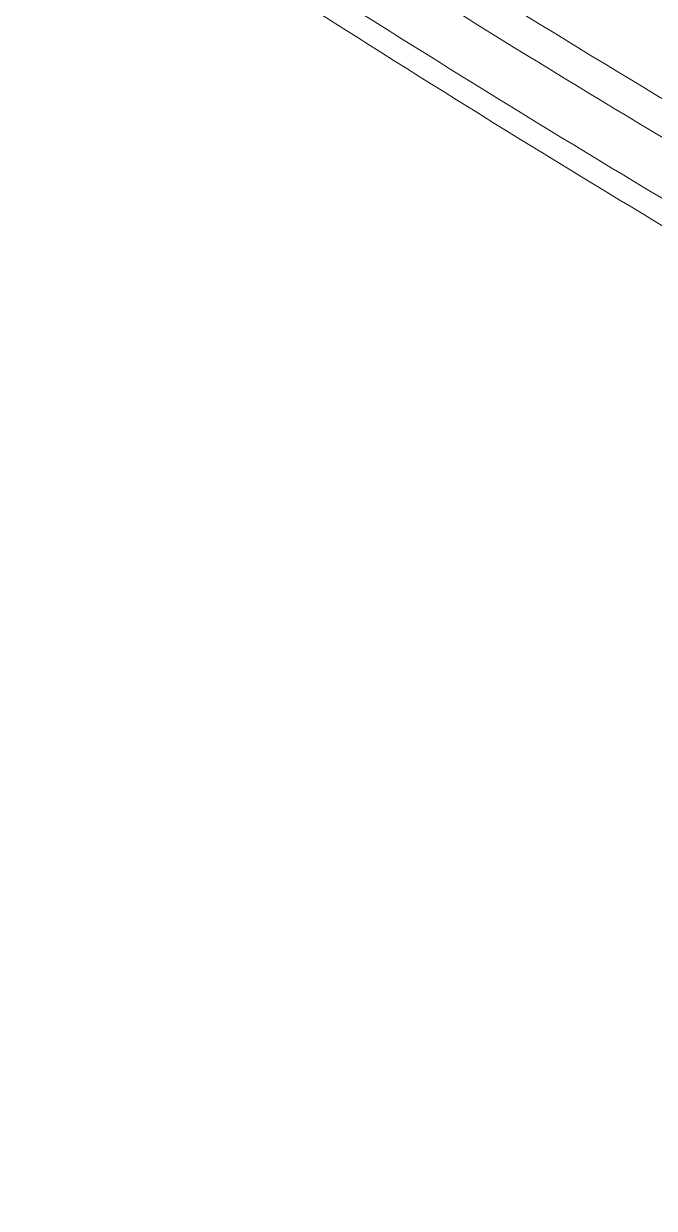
# Model space of a CAD drawing. Header units: millimetres. Extents: x 1177 to 4147, y 93 to 2194.
# Drawn here: x 2528.87 to 2547.64, y 683.12 to 718.37 of the extents above; entities that cross this region are included whole.
import ezdxf

# ---------------------------------------------------------------- set-up
doc = ezdxf.new("R2010")
doc.units = ezdxf.units.MM
doc.header["$LTSCALE"] = 0.1
doc.layers.get('0').update_dxf_attribs({"lineweight": 13})

# ---------------------------------------------------------------- blocks, each defined once
blk = doc.blocks.new('02')
for points, knots in [([(4627.348, 522.744), (4597.363, 531.299), (4553.55, 545.69), (4497.641, 568.487), (4458.71, 586.649), (4422.281, 606.068), (4388.51, 626.659), (4357.551, 648.334), (4338.416, 663.815), (4329.392, 671.722)], [0, 0, 0, 0, 0.278685, 0.411475, 0.539478, 0.662459, 0.780251, 0.892768, 1, 1, 1, 1]), ([(4626.906, 521.428), (4597.052, 529.945), (4553.424, 544.261), (4497.732, 566.923), (4458.929, 584.973), (4422.597, 604.269), (4388.892, 624.729), (4357.964, 646.263), (4338.829, 661.641), (4329.798, 669.496)], [0, 0, 0, 0, 0.278468, 0.411196, 0.539177, 0.662176, 0.780023, 0.892638, 1, 1, 1, 1]), ([(4628.518, 518.372), (4598.337, 526.935), (4554.235, 541.353), (4497.955, 564.22), (4458.766, 582.448), (4422.099, 601.945), (4388.114, 622.628), (4356.965, 644.402), (4337.717, 659.96), (4328.641, 667.907)], [0, 0, 0, 0, 0.278732, 0.411552, 0.539576, 0.662563, 0.780343, 0.892822, 1, 1, 1, 1]), ([(4328.202, 667.332), (4337.3, 659.316), (4356.601, 643.626), (4387.852, 621.677), (4421.956, 600.844), (4458.755, 581.215), (4498.091, 562.874), (4554.59, 539.876), (4598.873, 525.389), (4629.18, 516.79)], [0, 0, 0, 0, 0.107262, 0.219794, 0.337581, 0.460553, 0.588547, 0.721328, 1, 1, 1, 1])]:
    blk.add_open_spline(points, degree=3, knots=knots)

msp = doc.modelspace()

# ---------------------------------------------------------------- block references
at = {"xscale": 0.7, "yscale": 0.7, "zscale": 0.7}
msp.add_blockref('02', (-538.391, 286.112), dxfattribs=at)

doc.saveas('drawing.dxf')
